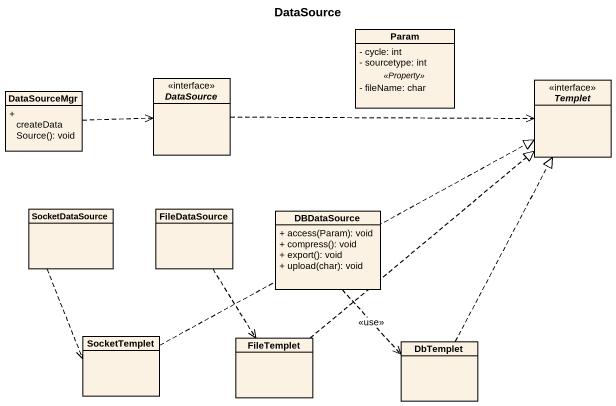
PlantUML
@startuml
title DataSource
hide circle
hide empty members
skinparam classAttributeIconSize 0
class Param {
  - cycle: int
  - sourcetype: int
  .. <<Property>> ..
  - fileName: char
}
class DataSourceMgr {
  + createDataSource(): void
}
interface DataSource <<interface>>
interface Templet <<interface>>
class SocketDataSource
class FileDataSource
class DBDataSource {
  + access(Param): void
  + compress(): void
  + export(): void
  + upload(char): void
}
class SocketTemplet
class FileTemplet
class DbTemplet
DataSourceMgr .right.> DataSource
DataSource .right.> Templet
SocketDataSource ..> SocketTemplet
FileDataSource ..> FileTemplet
DBDataSource ..> DbTemplet : <<use>>
SocketTemplet .right.|> Templet
FileTemplet .up.|> Templet
DbTemplet .up.|> Templet
@enduml
